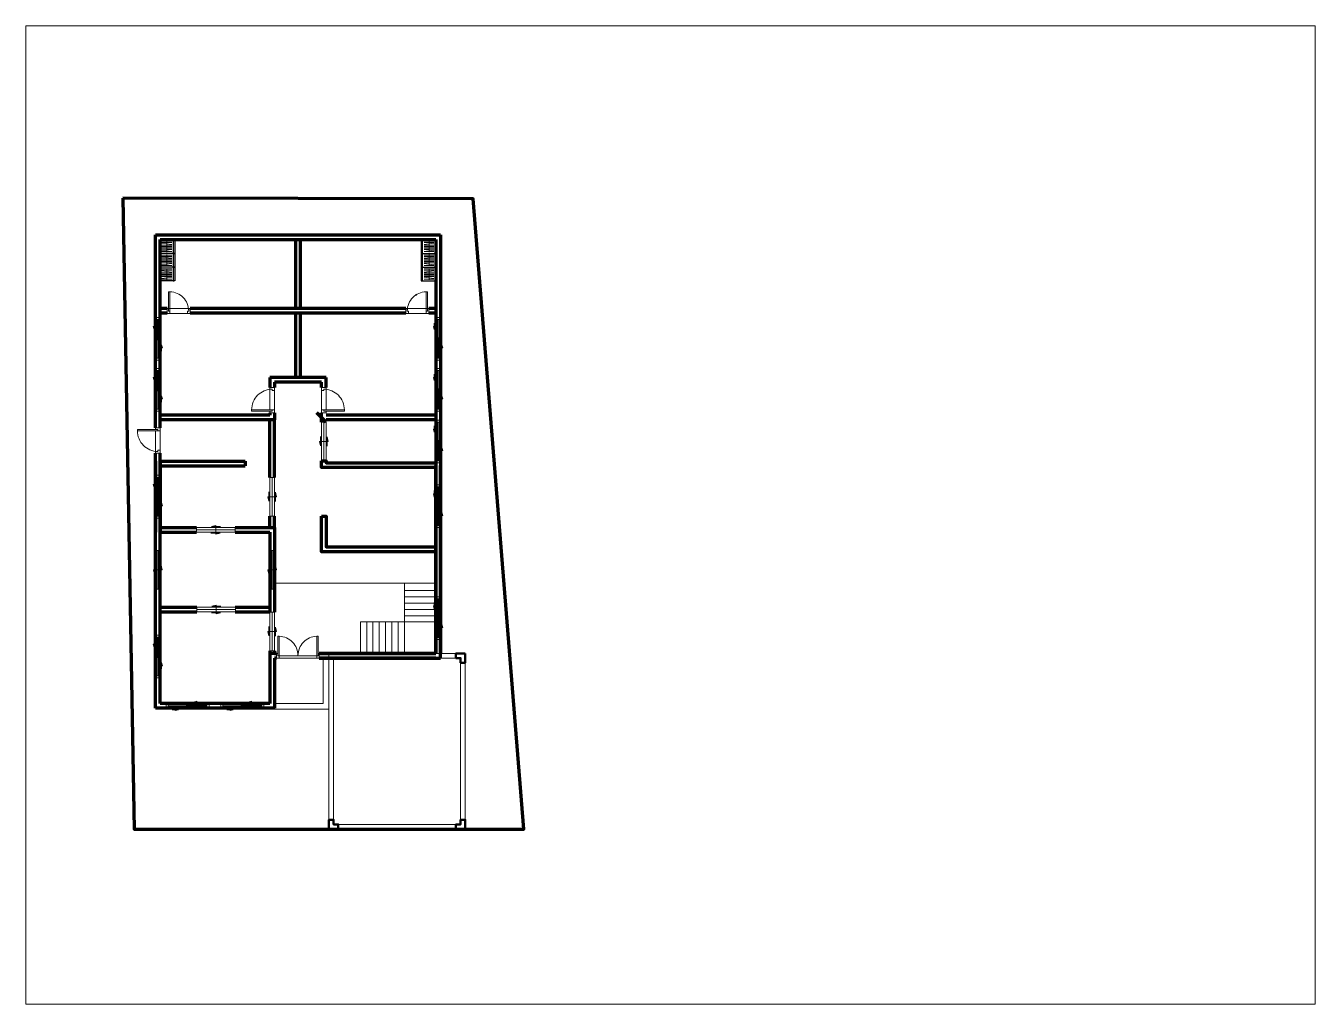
# Paper-space layout 'Layout1' of a CAD drawing. Header units: millimetres. Extents: x 26 to 231, y 20 to 176.
# The model-space entities are those that its viewports show. They can reach past a viewport. Long polylines and large blocks are cut down to what shows.
import ezdxf

# ---------------------------------------------------------------- set-up
doc = ezdxf.new("R2010")
doc.units = ezdxf.units.MM
doc.linetypes.add('HIDDEN', pattern=[9.525, 6.35, -3.175])
doc.linetypes.add('HIDDEN2', pattern=[4.7625, 3.175, -1.5875])
for name, color, linetype, lineweight in [('COLUMN', 20, 'Continuous', 40), ('DOOR', 8, 'Continuous', 20), ('FLOORING', 251, 'Continuous', 13), ('PERIMETER', 4, 'Continuous', 80), ('WALL', 2, 'Continuous', 70), ('WINDOW', 153, 'Continuous', 20)]:
    doc.layers.add(name, color=color, linetype=linetype, lineweight=lineweight)
doc.layers.add('FURNITURE', color=8, linetype='Continuous')

# ---------------------------------------------------------------- blocks, each defined once
blk = doc.blocks.new('900x900mm Double Swing Door')
at = {"layer": 'DOOR', "linetype": 'HIDDEN'}
blk.add_line((2.4, 0), (74.4, 0), dxfattribs=at)
at = {"layer": 'DOOR'}
blk.add_line((2.4, -4.6), (74.4, -4.6), dxfattribs=at)
for points in [[(2.4, 37), (0, 37), (0, 0), (2.4, 0)], [(74.4, 37), (76.8, 37), (76.8, 0), (74.4, 0)]]:
    blk.add_lwpolyline(points, close=True, dxfattribs=at)
for points in [[(0, 4.4), (0, 0), (2.4, 0), (2.4, -4.6), (-2.4, -4.6), (-2.4, 4.4), (0, 4.4)], [(76.8, 4.4), (76.8, 0), (74.4, 0), (74.4, -4.6), (79.2, -4.6), (79.2, 4.4), (76.8, 4.4)]]:
    blk.add_lwpolyline(points, dxfattribs=at)
at = {"layer": 'DOOR', "linetype": 'HIDDEN'}
for centre, start, end in [((1.4, 0), 0, 88.4513), ((75.4, 0), 91.5487, 180)]:
    blk.add_arc(centre, 37, start, end, dxfattribs=at)
blk = doc.blocks.new('SLIDING DOOR 1 (900mm)')
at = {"layer": 'DOOR'}
for points in [[(-39.7, 5.1), (-76.7, 5.1), (-76.7, 9.7), (-39.7, 9.7)], [(-2.7, 0.7), (-39.7, 0.7), (-39.7, 5.1), (-2.7, 5.1)]]:
    blk.add_lwpolyline(points, close=True, dxfattribs=at)
at = {"layer": 'DOOR', "linetype": 'HIDDEN', "ltscale": 0.5}
for points in [[(-39.7, 0.7), (-76.7, 0.7), (-76.7, 5.1)], [(-39.7, 9.7), (-2.7, 9.7), (-2.7, 5.1)]]:
    blk.add_lwpolyline(points, dxfattribs=at)
at = {"layer": 'FLOORING'}
for points in [[(-48.9, 11.6), (-31.2, 11.6), (-39.7, 13.3), (-39.7, 11.6)], [(-30.5, -1.2), (-48.2, -1.2), (-39.7, -3), (-39.7, -1.2)]]:
    blk.add_lwpolyline(points, dxfattribs=at)
blk = doc.blocks.new('1000mm Hinged Door')
at = {"layer": 'DOOR', "linetype": 'HIDDEN'}
for p, q in [((2.4, 4.7), (41.8, 4.7)), ((39.4, -4.3), (2.4, -4.3))]:
    blk.add_line(p, q, dxfattribs=at)
at = {"layer": 'DOOR'}
blk.add_lwpolyline([(0, 0), (2.4, 0), (2.4, 39.4), (0, 39.4)], close=True, dxfattribs=at)
for points in [[(0, 4.7), (0, 0), (2.4, 0), (2.4, -4.3), (-3.6, -4.3), (-3.6, 4.7), (0, 4.7)], [(41.8, 4.7), (41.8, 0), (39.4, 0), (39.4, -4.3), (45.4, -4.3), (45.4, 4.7), (41.8, 4.7)]]:
    blk.add_lwpolyline(points, dxfattribs=at)
at = {"layer": 'DOOR', "linetype": 'HIDDEN'}
blk.add_arc((2.4, 0), 39.4, 0, 90, dxfattribs=at)
blk = doc.blocks.new('900mm Door')
at = {"layer": 'DOOR', "linetype": 'HIDDEN'}
for p, q in [((0, 4.6), (-38.4, 4.6)), ((-2.4, -4.4), (-36, -4.4))]:
    blk.add_line(p, q, dxfattribs=at)
at = {"layer": 'DOOR'}
blk.add_lwpolyline([(-2.4, 37), (0, 37), (0, 0), (-2.4, 0)], close=True, dxfattribs=at)
for points in [[(-38.4, 4.6), (-38.4, 0), (-36, 0), (-36, -4.4), (-41, -4.4), (-41, 4.6), (-38.4, 4.6)], [(0, 4.6), (0, 0), (-2.4, 0), (-2.4, -4.4), (2.6, -4.4), (2.6, 4.6), (0, 4.6)]]:
    blk.add_lwpolyline(points, dxfattribs=at)
at = {"layer": 'DOOR', "linetype": 'HIDDEN'}
blk.add_arc((-1.4, 0), 37, 91.5487, 180, dxfattribs=at)
blk = doc.blocks.new('3-DOOR WARDROBE')
at = {"layer": 'DOOR'}
for p, q in [((3.3, -3.4), (22.3, -3.4)), ((3.3, -5.9), (22.3, -5.9)), ((3.3, -7.2), (22.2, -9.4)), ((3.3, -10.8), (22.3, -10.8)), ((3.3, -13.2), (22.3, -13.2)), ((3.3, -15.6), (22.3, -15.6)), ((3.3, -18.1), (22.3, -18.1)), ((3.3, -21.9), (22.2, -19.2)), ((3.3, -23), (22.3, -23)), ((12.8, -2.4), (12.8, -24)), ((3.3, -29.8), (22.3, -29.8)), ((3.3, -32.3), (22.3, -32.3)), ((3.3, -33.6), (22.2, -35.8)), ((3.3, -37.2), (22.3, -37.2)), ((3.3, -39.6), (22.3, -39.6)), ((3.3, -42), (22.3, -42)), ((3.3, -44.5), (22.3, -44.5)), ((3.3, -48.3), (22.2, -45.6)), ((12.8, -28.8), (12.8, -50.4)), ((3.3, -49.4), (22.3, -49.4)), ((3.3, -56.2), (22.3, -56.2)), ((3.3, -58.7), (22.3, -58.7)), ((3.3, -60), (22.2, -62.2)), ((3.3, -63.6), (22.3, -63.6)), ((3.3, -66), (22.3, -66)), ((3.3, -68.4), (22.3, -68.4)), ((3.3, -70.9), (22.3, -70.9)), ((3.3, -74.7), (22.2, -72)), ((12.8, -55.2), (12.8, -76.8)), ((3.3, -75.8), (22.3, -75.8))]:
    blk.add_line(p, q, dxfattribs=at)
blk.add_lwpolyline([(25.6, 0), (0, 0), (0, -79.2), (25.6, -79.2)], close=True, dxfattribs=at)
at = {"layer": 'FURNITURE'}
for p, q in [((25.6, -79.2), (25.6, 0)), ((25.6, -26.4), (0, -26.4)), ((25.6, -52.8), (0, -52.8)), ((25.6, -79.2), (0, -79.2))]:
    blk.add_line(p, q, dxfattribs=at)
for points in [[(25.6, 0), (28, 0), (28, -26.4), (25.6, -26.4), (25.6, 0)], [(25.6, -26.4), (28, -26.4), (28, -52.8), (25.6, -52.8), (25.6, -26.4)], [(25.6, -52.8), (28, -52.8), (28, -79.2), (25.6, -79.2), (25.6, -52.8)]]:
    blk.add_lwpolyline(points, dxfattribs=at)
for p in [(25.6, -26.4), (25.6, -52.8), (25.6, -79.2)]:
    blk.add_point(p, dxfattribs=at)
blk = doc.blocks.new('1m x 1m Sliding Window')
at = {"layer": 'WINDOW'}
h = blk.add_hatch(color=256, dxfattribs=at)
h.dxf.hatch_style = 1
h.paths.add_polyline_path([(58.4, 11.7), (58.4, 13.5), (52.3, 11.7)])
h = blk.add_hatch(color=256, dxfattribs=at)
h.dxf.hatch_style = 1
h.paths.add_polyline_path([(17.3, -2.7), (17.3, -4.5), (23.4, -2.7)])
at = {"layer": 'WINDOW', "linetype": 'HIDDEN2'}
blk.add_line((3.9, 4.5), (77.9, 4.5), dxfattribs=at)
at = {"layer": 'WINDOW'}
for points in [[(0, 9), (3.9, 9), (3.9, 0), (0, 0)], [(3.9, 9), (77.9, 9), (77.9, 0), (3.9, 0)], [(4.9, 1.9), (4.9, 2.6), (41.9, 2.6), (41.9, 1.9)], [(39.9, 6.4), (39.9, 7.1), (76.9, 7.1), (76.9, 6.4)], [(77.9, 9), (81.9, 9), (81.9, 0), (77.9, 0)]]:
    blk.add_lwpolyline(points, close=True, dxfattribs=at)
for points in [[(3.9, 4.5), (3.9, 0), (5.9, 0), (5.9, 1.9), (4.9, 1.9), (4.9, 2.6), (5.9, 2.6), (5.9, 4.5), (3.9, 4.5)], [(38.9, 9), (38.9, 4.5), (40.9, 4.5), (40.9, 6.4), (39.9, 6.4), (39.9, 7.1), (40.9, 7.1), (40.9, 9), (38.9, 9)], [(42.9, 4.5), (42.9, 0), (40.9, 0), (40.9, 1.9), (41.9, 1.9), (41.9, 2.6), (40.9, 2.6), (40.9, 4.5), (42.9, 4.5)], [(64.6, 11.7), (52.3, 11.7), (58.4, 13.5), (58.4, 11.7)], [(77.9, 9), (77.9, 4.5), (75.9, 4.5), (75.9, 6.4), (76.9, 6.4), (76.9, 7.1), (75.9, 7.1), (75.9, 9), (77.9, 9)], [(11.1, -2.7), (23.4, -2.7), (17.3, -4.5), (17.3, -2.7)]]:
    blk.add_lwpolyline(points, dxfattribs=at)

msp = doc.modelspace()

# ---------------------------------------------------------------- linework, layer by layer
at = {"layer": 'COLUMN', "lineweight": 50}
for points in [[(1760, 335.9), (1760, 317.9), (1751, 317.9), (1751, 326.9), (1742, 326.9), (1742, 335.9)], [(1499, -0.1), (1499, 17.9), (1508, 17.9), (1508, 8.9), (1517, 8.9), (1517, -0.1)], [(1760, -0.1), (1760, 17.9), (1751, 17.9), (1751, 8.9), (1742, 8.9), (1742, -0.1)]]:
    msp.add_lwpolyline(points, close=True, dxfattribs=at)
at = {"layer": 'FLOORING'}
for p, q in [((1703.4, 1127.2), (1176.6, 1127.2)), ((1559.4, 335.9), (1559.4, 395.9)), ((1571.4, 335.9), (1571.4, 395.9)), ((1583.4, 335.9), (1583.4, 395.9)), ((1595.4, 335.9), (1595.4, 395.9)), ((1607.4, 335.9), (1607.4, 395.9)), ((1619.4, 335.9), (1619.4, 395.9)), ((1631.4, 335.9), (1631.4, 395.9)), ((1643.4, 395.9), (1643.4, 335.9)), ((1395, 230.9), (1395, 228.9))]:
    msp.add_line(p, q, dxfattribs=at)
at = {"layer": 'FLOORING', "linetype": 'HIDDEN'}
for p, q in [((1703.4, 470.3), (1395, 470.3)), ((1643.4, 455.9), (1703.4, 455.9)), ((1643.4, 443.9), (1703.4, 443.9)), ((1643.4, 431.9), (1703.4, 431.9)), ((1643.4, 419.9), (1703.4, 419.9)), ((1643.4, 407.9), (1703.4, 407.9)), ((1703.4, 395.9), (1643.4, 395.9))]:
    msp.add_line(p, q, dxfattribs=at)
at = {"layer": 'FLOORING'}
for points in [[(1643.4, 470.3), (1643.4, 395.9), (1559.4, 395.9)], [(1488, 326.9), (1488, 239.9), (1395, 239.9)], [(1499, 326.9), (1499, 228.9), (1395, 228.9)]]:
    msp.add_lwpolyline(points, dxfattribs=at)
msp.add_lwpolyline([(1760, 335.9), (1499, 335.9), (1499, -0.1), (1760, -0.1)], close=True, dxfattribs=at)
at = {"layer": 'FLOORING', "linetype": 'HIDDEN'}
msp.add_lwpolyline([(1751, 326.9), (1508, 326.9), (1508, 8.9), (1751, 8.9)], close=True, dxfattribs=at)
at = {"layer": 'FURNITURE'}
msp.add_point((1665.8, 1021.6), dxfattribs=at)
at = {"layer": 'PERIMETER'}
msp.add_lwpolyline([(1104.9, 1206.5), (1126.7, -0.1), (1871.8, -0.1), (1775, 1205.2)], close=True, dxfattribs=at)
at = {"layer": 'WALL'}
for p, q in [((1167.6, 995.2), (1167.6, 1136.2)), ((1167.6, 1136.2), (1712.4, 1136.2)), ((1712.4, 1136.2), (1712.4, 995.2)), ((1176.6, 995.2), (1176.6, 1127.2)), ((1176.6, 1127.2), (1703.4, 1127.2)), ((1435.4, 1127.2), (1435.4, 995.2)), ((1444.4, 1127.2), (1444.4, 995.2)), ((1703.4, 1127.2), (1703.4, 995.2)), ((1167.6, 767.4), (1167.6, 995.2)), ((1190, 995.2), (1176.6, 995.2)), ((1176.6, 767.4), (1176.6, 995.2)), ((1646.4, 995.2), (1233.6, 995.2)), ((1703.4, 995.2), (1690, 995.2)), ((1703.4, 995.2), (1703.4, 791.3)), ((1712.4, 995.2), (1712.4, 791.3)), ((1190, 986.2), (1176.6, 986.2)), ((1646.4, 986.2), (1233.6, 986.2)), ((1435.4, 986.2), (1435.4, 863.2)), ((1444.4, 986.2), (1444.4, 863.2)), ((1703.4, 986.2), (1690, 986.2)), ((1494, 863.2), (1386, 863.2)), ((1386, 863.2), (1386, 844.5)), ((1494, 844.5), (1494, 863.2)), ((1485, 854.2), (1395, 854.2)), ((1395, 854.2), (1395, 844.5)), ((1485, 844.5), (1485, 854.2)), ((1386, 791.3), (1176.6, 791.3)), ((1386, 795.6), (1386, 791.3)), ((1395, 795.6), (1395, 782.3)), ((1494, 778.1), (1476, 795.6)), ((1485, 778.1), (1485, 795.6)), ((1703.4, 791.3), (1494, 791.3)), ((1703.4, 791.3), (1703.4, 695.3)), ((1712.4, 791.3), (1712.4, 695.3)), ((1395, 782.3), (1176.6, 782.3)), ((1386, 672.5), (1386, 782.3)), ((1395, 672.5), (1395, 782.3)), ((1703.4, 782.3), (1494, 782.3)), ((1167.6, 567.5), (1167.6, 718.4)), ((1176.6, 567.5), (1176.6, 718.4)), ((1167.6, 703.5), (1167.6, 567.5)), ((1176.6, 703.5), (1338.8, 703.5)), ((1176.6, 703.5), (1176.6, 567.5)), ((1176.6, 694.5), (1338.8, 694.5)), ((1338.8, 703.5), (1338.8, 694.5)), ((1703.4, 335.9), (1703.4, 695.3)), ((1703.4, 695.3), (1703.4, 539.3)), ((1712.4, 326.9), (1712.4, 695.3)), ((1712.4, 695.3), (1712.4, 539.3)), ((1386, 576.5), (1386, 598.5)), ((1395, 576.5), (1395, 598.5)), ((1167.6, 419.6), (1167.6, 567.5)), ((1167.6, 567.5), (1167.6, 567.5)), ((1176.6, 576.5), (1245.8, 576.5)), ((1176.6, 567.5), (1245.8, 567.5)), ((1176.6, 419.6), (1176.6, 567.5)), ((1176.6, 567.5), (1176.6, 567.5)), ((1319.8, 576.5), (1395, 576.5)), ((1319.8, 567.5), (1386, 567.5)), ((1386, 567.5), (1386, 414.7)), ((1395, 576.5), (1395, 414.7)), ((1703.4, 539.3), (1703.4, 335.9)), ((1712.4, 539.3), (1712.4, 335.9)), ((1167.6, 230.9), (1167.6, 419.6)), ((1176.6, 424.1), (1246.5, 424.1)), ((1176.6, 239.9), (1176.6, 419.6)), ((1319.8, 424.1), (1386, 424.1)), ((1386, 424.1), (1386, 424.1)), ((1176.6, 415.1), (1246.5, 415.1)), ((1319.8, 415.1), (1386, 415.1)), ((1386, 415.1), (1386, 415.1)), ((1386, 340.8), (1386, 335.9)), ((1399.2, 335.9), (1386, 335.9)), ((1386, 335.9), (1386, 239.9)), ((1395, 340.8), (1395, 335.9)), ((1395, 335.9), (1399.2, 335.9)), ((1395, 326.9), (1399.2, 326.9)), ((1399.2, 326.9), (1395, 326.9)), ((1395, 326.9), (1395, 230.9)), ((1494, 335.9), (1480.8, 335.9)), ((1480.8, 335.9), (1703.4, 335.9)), ((1494, 326.9), (1480.8, 326.9)), ((1480.8, 326.9), (1712.4, 326.9)), ((1703.4, 335.9), (1494, 335.9)), ((1703.4, 326.9), (1494, 326.9)), ((1703.4, 335.9), (1703.4, 335.9)), ((1712.4, 335.9), (1712.4, 335.9)), ((1395, 230.9), (1167.6, 230.9)), ((1386, 239.9), (1176.6, 239.9))]:
    msp.add_line(p, q, dxfattribs=at)
for points in [[(1485, 704.1), (1494, 704.1), (1494, 700), (1703.4, 700), (1703.4, 691), (1485, 691)], [(1485, 598.5), (1494, 598.5), (1494, 539.3), (1703.4, 539.3), (1703.4, 530.3), (1485, 530.3)]]:
    msp.add_lwpolyline(points, close=True, dxfattribs=at)

# ---------------------------------------------------------------- block references
at = {"layer": 'DOOR', "xscale": -1}
for name, p in [('900mm Door', (1192.6, 990.5)), ('SLIDING DOOR 1 (900mm)', (1243.1, 566.8)), ('SLIDING DOOR 1 (900mm)', (1243.8, 414.5)), ('900x900mm Double Swing Door', (1478.4, 331.5))]:
    msp.add_blockref(name, p, dxfattribs=at)
at = {"layer": 'DOOR'}
msp.add_blockref('900mm Door', (1687.4, 990.5), dxfattribs=at)
at = {"layer": 'DOOR', "rotation": 90.00000000000001}
msp.add_blockref('1000mm Hinged Door', (1390.7, 799.2), dxfattribs=at)
at = {"layer": 'DOOR', "xscale": -1}
for name, p, rotation in [('1000mm Hinged Door', (1489.3, 799.2), 270), ('1000mm Hinged Door', (1172.3, 763.8), 90), ('SLIDING DOOR 1 (900mm)', (1494.6, 701.5), 90), ('SLIDING DOOR 1 (900mm)', (1395.6, 595.8), 90), ('SLIDING DOOR 1 (900mm)', (1177.2, 456.1), 90), ('SLIDING DOOR 1 (900mm)', (1395.6, 456.1), 90), ('SLIDING DOOR 1 (900mm)', (1395.6, 338.1), 90)]:
    msp.add_blockref(name, p, dxfattribs=dict(at, rotation=rotation))
at = {"layer": 'FURNITURE'}
msp.add_blockref('3-DOOR WARDROBE', (1176.6, 1127.2), dxfattribs=at)
at = {"layer": 'FURNITURE', "xscale": -1}
msp.add_blockref('3-DOOR WARDROBE', (1703.4, 1127.2), dxfattribs=at)
at = {"layer": 'WINDOW', "rotation": 270}
for p in [(1167.6, 978.4), (1703.4, 978.4), (1167.6, 880.9), (1703.4, 880.9), (1703.4, 782.1), (1167.6, 676.4), (1703.4, 658.2), (1703.4, 444), (1167.6, 370.7)]:
    msp.add_blockref('1m x 1m Sliding Window', p, dxfattribs=at)
at = {"layer": 'WINDOW'}
for p in [(1188, 230.9), (1292.7, 230.9)]:
    msp.add_blockref('1m x 1m Sliding Window', p, dxfattribs=at)

psp = doc.layouts.get("Layout1")

# ---------------------------------------------------------------- viewports
at = {"layer": 'WINDOW'}
psp.add_viewport(center=(128.5, 97.5), size=(205.6, 156), view_center_point=(2152.36, 600.48), view_height=1870.9118, dxfattribs=at)

doc.saveas('drawing.dxf')
